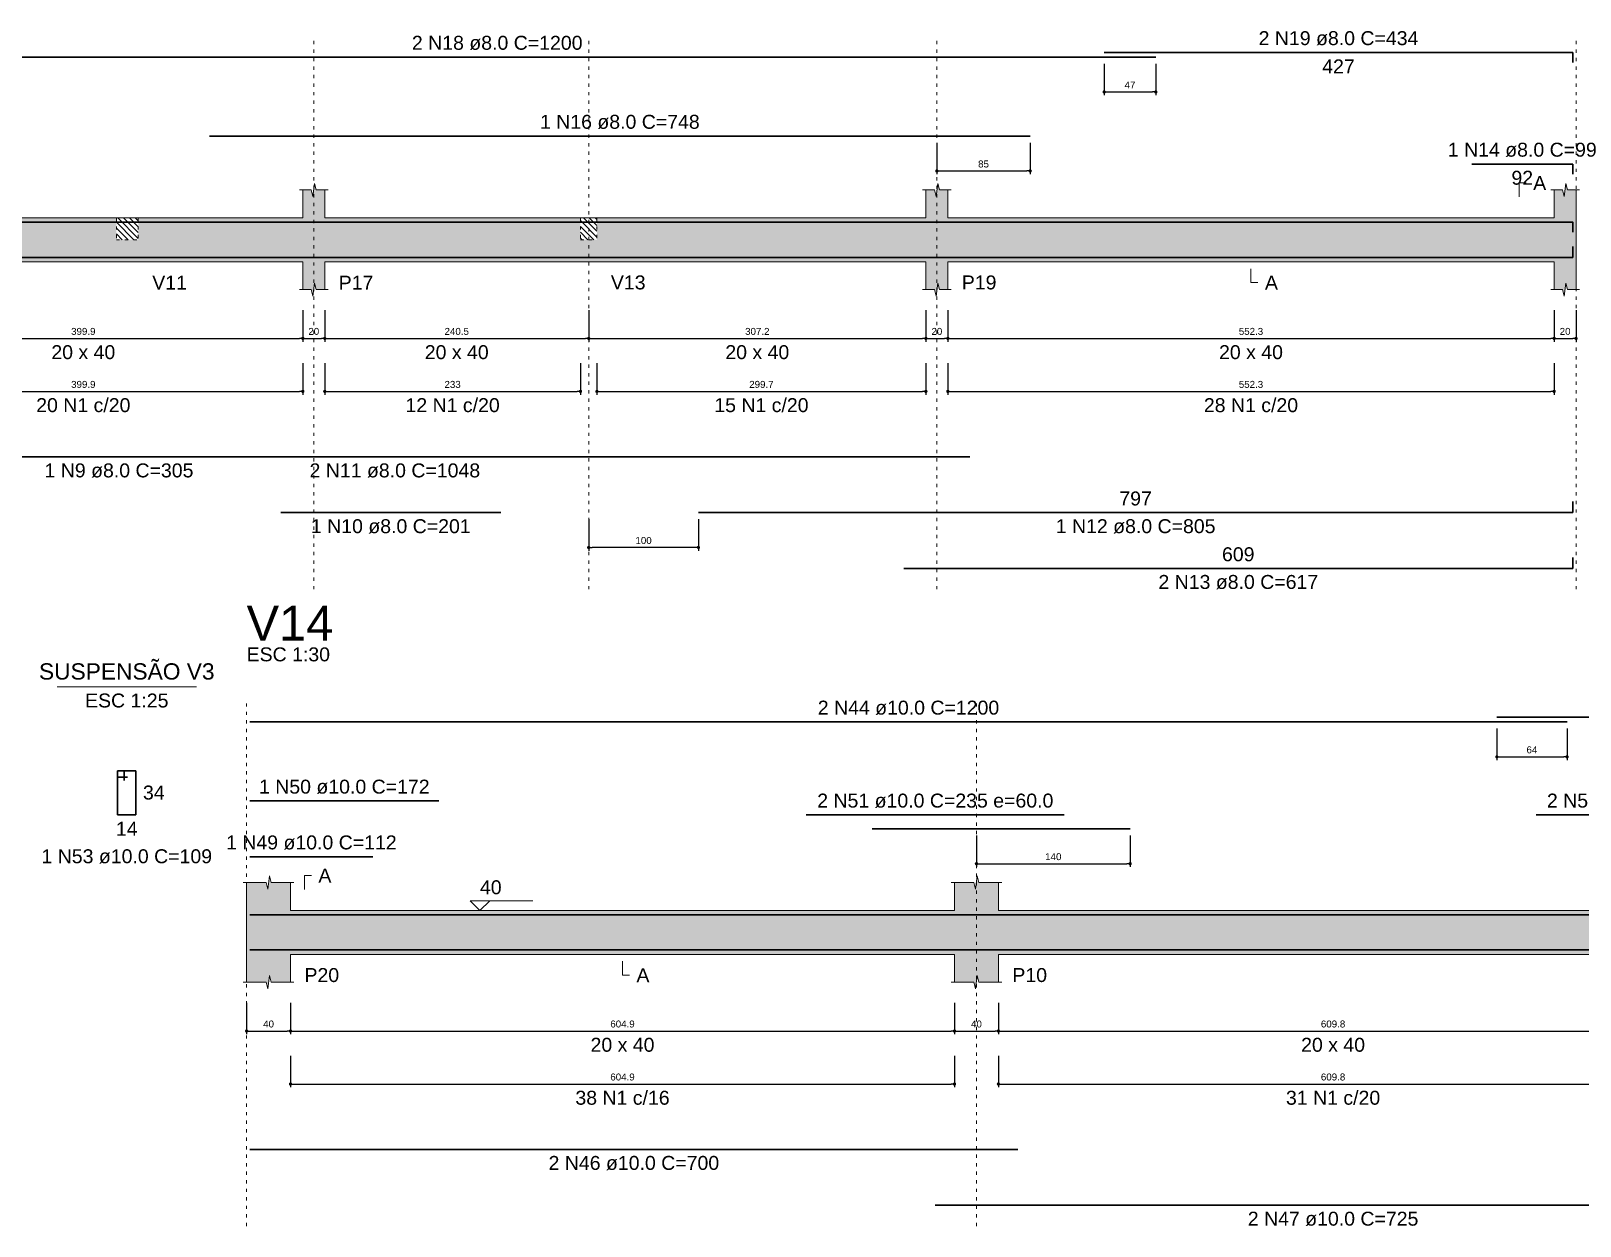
# Model space of a CAD drawing. Header units: millimetres. Extents: x 180 to 11148, y -1598 to 1045.
# Drawn here: x 1538.06 to 1585.1, y 5.5 to 41.81 of the extents above; entities that cross this region are included whole.
import ezdxf

# ---------------------------------------------------------------- set-up
doc = ezdxf.new("R2010")
doc.units = ezdxf.units.MM
doc.header["$MEASUREMENT"] = 0
doc.linetypes.add('DOT2', pattern=[3.175, 0, -3.175])
for name, color, linetype, lineweight in [('Descrição da armadura', 7, 'Continuous', 5), ('DT-Barras na forma', 2, 'Continuous', 30), ('DT-Barras rebatidas', 2, 'Continuous', 30), ('DT-Cotas', 9, 'Continuous', 5), ('DT-Forma', 5, 'Continuous', 5), ('DT-Hachura forma vigas', 252, 'Continuous', 5), ('DT-Hachura intersecção vigas', 9, 'Continuous', 5), ('DT-Pontilhado', 9, 'DOT2', 5), ('DT-Textos', 7, 'Continuous', 5), ('DT-Título', 3, 'Continuous', 20), ('Textos armaduras', 7, 'Continuous', 5)]:
    doc.layers.add(name, color=color, linetype=linetype, lineweight=lineweight)
doc.styles.add('Arial', font='arial.ttf')
doc.dimstyles.new('UM_30.000000', dxfattribs={"dimtxt": 0.18, "dimasz": 0.1, "dimexe": 0.1, "dimexo": 0.2, "dimgap": 0, "dimtad": 1, "dimtih": 1, "dimtoh": 1, "dimdec": 1, "dimlfac": 30, "dimzin": 0, "dimdsep": 46, "dimtxsty": 'Standard', "dimcen": 0.09, "dimdle": 0.1, "dimadec": 1, "dimazin": 2, "dimtfac": 1, "dimtdec": 4, "dimtofl": 0, "dimtmove": 0, "dimatfit": 3, "dimfxl": 1, "dimtolj": 1, "dimarcsym": 0})
pattern_1 = [(135, (1363.44159, -104.45506), (-0.08838835, -0.08838835), [])]

# ---------------------------------------------------------------- blocks, each defined once
blk = doc.blocks.new('_Dot')
at = {"color": 0, "linetype": 'ByBlock', "lineweight": -2}
blk.add_line((-0.5, 0), (-1, 0), dxfattribs=at)
at = {"color": 0, "linetype": 'ByBlock', "const_width": 0.5}
blk.add_lwpolyline([(-0.25, 0, 1), (0.25, 0, 1)], format="xyb", close=True, dxfattribs=at)
blk = doc.blocks.new('*D261')
at = {"layer": 'Defpoints', "color": 0, "transparency": 16777216}
for p in [(1532.986, 33.528), (1546.318, 33.528), (1546.318, 32.469)]:
    blk.add_point(p, dxfattribs=at)
at = {"layer": 'DT-Cotas', "color": 0, "lineweight": -2, "transparency": 16777216}
for p, q in [((1532.986, 33.328), (1532.986, 32.369)), ((1546.318, 33.328), (1546.318, 32.369)), ((1533.086, 32.469), (1546.218, 32.469))]:
    blk.add_line(p, q, dxfattribs=at)
at = {"layer": 'DT-Cotas', "color": 0, "lineweight": -2, "transparency": 16777216, "xscale": 0.1000000014901161, "yscale": 0.1000000014901161, "zscale": 0.1000000014901161, "rotation": 180}
blk.add_blockref('_Dot', (1532.986, 32.469), dxfattribs=at)
at = {"layer": 'DT-Cotas', "color": 0, "lineweight": -2, "transparency": 16777216, "xscale": 0.1000000014901161, "yscale": 0.1000000014901161, "zscale": 0.1000000014901161}
blk.add_blockref('_Dot', (1546.318, 32.469), dxfattribs=at)
at = {"layer": 'DT-Cotas', "transparency": 16777216, "insert": (1539.652, 32.681), "char_height": 0.2118, "attachment_point": 5, "rotation": 0.0057, "style": 'Arial'}
blk.add_mtext('\\A1;399.9', dxfattribs=at)
blk = doc.blocks.new('*D262')
at = {"layer": 'Defpoints', "color": 0, "transparency": 16777216}
for p in [(1546.318, 33.528), (1546.984, 33.528), (1546.984, 32.469)]:
    blk.add_point(p, dxfattribs=at)
at = {"layer": 'DT-Cotas', "color": 0, "lineweight": -2, "transparency": 16777216}
for p, q in [((1546.318, 33.328), (1546.318, 32.369)), ((1546.984, 33.328), (1546.984, 32.369)), ((1546.418, 32.469), (1546.884, 32.469))]:
    blk.add_line(p, q, dxfattribs=at)
at = {"layer": 'DT-Cotas', "color": 0, "lineweight": -2, "transparency": 16777216, "xscale": 0.1000000014901161, "yscale": 0.1000000014901161, "zscale": 0.1000000014901161, "rotation": 180}
blk.add_blockref('_Dot', (1546.318, 32.469), dxfattribs=at)
at = {"layer": 'DT-Cotas', "color": 0, "lineweight": -2, "transparency": 16777216, "xscale": 0.1000000014901161, "yscale": 0.1000000014901161, "zscale": 0.1000000014901161}
blk.add_blockref('_Dot', (1546.984, 32.469), dxfattribs=at)
at = {"layer": 'DT-Cotas', "transparency": 16777216, "insert": (1546.651, 32.681), "char_height": 0.2118, "attachment_point": 5, "rotation": 0.0057, "style": 'Arial'}
blk.add_mtext('\\A1;20', dxfattribs=at)
blk = doc.blocks.new('*D263')
at = {"layer": 'Defpoints', "color": 0, "transparency": 16777216}
for p in [(1546.984, 33.528), (1555, 33.528), (1555, 32.469)]:
    blk.add_point(p, dxfattribs=at)
at = {"layer": 'DT-Cotas', "color": 0, "lineweight": -2, "transparency": 16777216}
for p, q in [((1546.984, 33.328), (1546.984, 32.369)), ((1555, 33.328), (1555, 32.369)), ((1547.084, 32.469), (1554.9, 32.469))]:
    blk.add_line(p, q, dxfattribs=at)
at = {"layer": 'DT-Cotas', "color": 0, "lineweight": -2, "transparency": 16777216, "xscale": 0.1000000014901161, "yscale": 0.1000000014901161, "zscale": 0.1000000014901161, "rotation": 180}
blk.add_blockref('_Dot', (1546.984, 32.469), dxfattribs=at)
at = {"layer": 'DT-Cotas', "color": 0, "lineweight": -2, "transparency": 16777216, "xscale": 0.1000000014901161, "yscale": 0.1000000014901161, "zscale": 0.1000000014901161}
blk.add_blockref('_Dot', (1555, 32.469), dxfattribs=at)
at = {"layer": 'DT-Cotas', "transparency": 16777216, "insert": (1550.992, 32.681), "char_height": 0.2118, "attachment_point": 5, "rotation": 0.0057, "style": 'Arial'}
blk.add_mtext('\\A1;240.5', dxfattribs=at)
blk = doc.blocks.new('*D264')
at = {"layer": 'Defpoints', "color": 0, "transparency": 16777216}
for p in [(1555, 33.528), (1565.24, 33.528), (1565.24, 32.469)]:
    blk.add_point(p, dxfattribs=at)
at = {"layer": 'DT-Cotas', "color": 0, "lineweight": -2, "transparency": 16777216}
for p, q in [((1555, 33.328), (1555, 32.369)), ((1565.24, 33.328), (1565.24, 32.369)), ((1555.1, 32.469), (1565.14, 32.469))]:
    blk.add_line(p, q, dxfattribs=at)
at = {"layer": 'DT-Cotas', "color": 0, "lineweight": -2, "transparency": 16777216, "xscale": 0.1000000014901161, "yscale": 0.1000000014901161, "zscale": 0.1000000014901161, "rotation": 180}
blk.add_blockref('_Dot', (1555, 32.469), dxfattribs=at)
at = {"layer": 'DT-Cotas', "color": 0, "lineweight": -2, "transparency": 16777216, "xscale": 0.1000000014901161, "yscale": 0.1000000014901161, "zscale": 0.1000000014901161}
blk.add_blockref('_Dot', (1565.24, 32.469), dxfattribs=at)
at = {"layer": 'DT-Cotas', "transparency": 16777216, "insert": (1560.12, 32.681), "char_height": 0.2118, "attachment_point": 5, "rotation": 0.0057, "style": 'Arial'}
blk.add_mtext('\\A1;307.2', dxfattribs=at)
blk = doc.blocks.new('*D265')
at = {"layer": 'Defpoints', "color": 0, "transparency": 16777216}
for p in [(1565.24, 33.528), (1565.907, 33.528), (1565.907, 32.469)]:
    blk.add_point(p, dxfattribs=at)
at = {"layer": 'DT-Cotas', "color": 0, "lineweight": -2, "transparency": 16777216}
for p, q in [((1565.24, 33.328), (1565.24, 32.369)), ((1565.907, 33.328), (1565.907, 32.369)), ((1565.34, 32.469), (1565.807, 32.469))]:
    blk.add_line(p, q, dxfattribs=at)
at = {"layer": 'DT-Cotas', "color": 0, "lineweight": -2, "transparency": 16777216, "xscale": 0.1000000014901161, "yscale": 0.1000000014901161, "zscale": 0.1000000014901161, "rotation": 180}
blk.add_blockref('_Dot', (1565.24, 32.469), dxfattribs=at)
at = {"layer": 'DT-Cotas', "color": 0, "lineweight": -2, "transparency": 16777216, "xscale": 0.1000000014901161, "yscale": 0.1000000014901161, "zscale": 0.1000000014901161}
blk.add_blockref('_Dot', (1565.907, 32.469), dxfattribs=at)
at = {"layer": 'DT-Cotas', "transparency": 16777216, "insert": (1565.573, 32.681), "char_height": 0.2118, "attachment_point": 5, "rotation": 0.0057, "style": 'Arial'}
blk.add_mtext('\\A1;20', dxfattribs=at)
blk = doc.blocks.new('*D266')
at = {"layer": 'Defpoints', "color": 0, "transparency": 16777216}
for p in [(1565.907, 33.528), (1584.318, 33.528), (1584.318, 32.469)]:
    blk.add_point(p, dxfattribs=at)
at = {"layer": 'DT-Cotas', "color": 0, "lineweight": -2, "transparency": 16777216}
for p, q in [((1565.907, 33.328), (1565.907, 32.369)), ((1584.318, 33.328), (1584.318, 32.369)), ((1566.007, 32.469), (1584.218, 32.469))]:
    blk.add_line(p, q, dxfattribs=at)
at = {"layer": 'DT-Cotas', "color": 0, "lineweight": -2, "transparency": 16777216, "xscale": 0.1000000014901161, "yscale": 0.1000000014901161, "zscale": 0.1000000014901161, "rotation": 180}
blk.add_blockref('_Dot', (1565.907, 32.469), dxfattribs=at)
at = {"layer": 'DT-Cotas', "color": 0, "lineweight": -2, "transparency": 16777216, "xscale": 0.1000000014901161, "yscale": 0.1000000014901161, "zscale": 0.1000000014901161}
blk.add_blockref('_Dot', (1584.318, 32.469), dxfattribs=at)
at = {"layer": 'DT-Cotas', "transparency": 16777216, "insert": (1575.112, 32.681), "char_height": 0.2118, "attachment_point": 5, "rotation": 0.0057, "style": 'Arial'}
blk.add_mtext('\\A1;552.3', dxfattribs=at)
blk = doc.blocks.new('*D267')
at = {"layer": 'Defpoints', "color": 0, "transparency": 16777216}
for p in [(1584.318, 33.528), (1584.984, 33.528), (1584.984, 32.469)]:
    blk.add_point(p, dxfattribs=at)
at = {"layer": 'DT-Cotas', "color": 0, "lineweight": -2, "transparency": 16777216}
for p, q in [((1584.318, 33.328), (1584.318, 32.369)), ((1584.984, 33.328), (1584.984, 32.369)), ((1584.418, 32.469), (1584.884, 32.469))]:
    blk.add_line(p, q, dxfattribs=at)
at = {"layer": 'DT-Cotas', "color": 0, "lineweight": -2, "transparency": 16777216, "xscale": 0.1000000014901161, "yscale": 0.1000000014901161, "zscale": 0.1000000014901161, "rotation": 180}
blk.add_blockref('_Dot', (1584.318, 32.469), dxfattribs=at)
at = {"layer": 'DT-Cotas', "color": 0, "lineweight": -2, "transparency": 16777216, "xscale": 0.1000000014901161, "yscale": 0.1000000014901161, "zscale": 0.1000000014901161}
blk.add_blockref('_Dot', (1584.984, 32.469), dxfattribs=at)
at = {"layer": 'DT-Cotas', "transparency": 16777216, "insert": (1584.651, 32.681), "char_height": 0.2118, "attachment_point": 5, "rotation": 0.0057, "style": 'Arial'}
blk.add_mtext('\\A1;20', dxfattribs=at)
blk = doc.blocks.new('*D271')
at = {"layer": 'Defpoints', "color": 0, "transparency": 16777216}
for p in [(1532.986, 31.919), (1546.318, 31.919), (1546.318, 30.86)]:
    blk.add_point(p, dxfattribs=at)
at = {"layer": 'DT-Cotas', "color": 0, "lineweight": -2, "transparency": 16777216}
for p, q in [((1532.986, 31.719), (1532.986, 30.76)), ((1546.318, 31.719), (1546.318, 30.76)), ((1533.086, 30.86), (1546.218, 30.86))]:
    blk.add_line(p, q, dxfattribs=at)
at = {"layer": 'DT-Cotas', "color": 0, "lineweight": -2, "transparency": 16777216, "xscale": 0.1000000014901161, "yscale": 0.1000000014901161, "zscale": 0.1000000014901161, "rotation": 180}
blk.add_blockref('_Dot', (1532.986, 30.86), dxfattribs=at)
at = {"layer": 'DT-Cotas', "color": 0, "lineweight": -2, "transparency": 16777216, "xscale": 0.1000000014901161, "yscale": 0.1000000014901161, "zscale": 0.1000000014901161}
blk.add_blockref('_Dot', (1546.318, 30.86), dxfattribs=at)
at = {"layer": 'DT-Cotas', "transparency": 16777216, "insert": (1539.652, 31.071), "char_height": 0.2118, "attachment_point": 5, "rotation": 0.0057, "style": 'Arial'}
blk.add_mtext('\\A1;399.9', dxfattribs=at)
blk = doc.blocks.new('*D272')
at = {"layer": 'Defpoints', "color": 0, "transparency": 16777216}
for p in [(1546.984, 31.919), (1554.75, 31.919), (1554.75, 30.86)]:
    blk.add_point(p, dxfattribs=at)
at = {"layer": 'DT-Cotas', "color": 0, "lineweight": -2, "transparency": 16777216}
for p, q in [((1546.984, 31.719), (1546.984, 30.76)), ((1554.75, 31.719), (1554.75, 30.76)), ((1547.084, 30.86), (1554.65, 30.86))]:
    blk.add_line(p, q, dxfattribs=at)
at = {"layer": 'DT-Cotas', "color": 0, "lineweight": -2, "transparency": 16777216, "xscale": 0.1000000014901161, "yscale": 0.1000000014901161, "zscale": 0.1000000014901161, "rotation": 180}
blk.add_blockref('_Dot', (1546.984, 30.86), dxfattribs=at)
at = {"layer": 'DT-Cotas', "color": 0, "lineweight": -2, "transparency": 16777216, "xscale": 0.1000000014901161, "yscale": 0.1000000014901161, "zscale": 0.1000000014901161}
blk.add_blockref('_Dot', (1554.75, 30.86), dxfattribs=at)
at = {"layer": 'DT-Cotas', "transparency": 16777216, "insert": (1550.867, 31.071), "char_height": 0.2118, "attachment_point": 5, "rotation": 0.0057, "style": 'Arial'}
blk.add_mtext('\\A1;233', dxfattribs=at)
blk = doc.blocks.new('*D273')
at = {"layer": 'Defpoints', "color": 0, "transparency": 16777216}
for p in [(1555.25, 31.919), (1565.24, 31.919), (1565.24, 30.86)]:
    blk.add_point(p, dxfattribs=at)
at = {"layer": 'DT-Cotas', "color": 0, "lineweight": -2, "transparency": 16777216}
for p, q in [((1555.25, 31.719), (1555.25, 30.76)), ((1565.24, 31.719), (1565.24, 30.76)), ((1555.35, 30.86), (1565.14, 30.86))]:
    blk.add_line(p, q, dxfattribs=at)
at = {"layer": 'DT-Cotas', "color": 0, "lineweight": -2, "transparency": 16777216, "xscale": 0.1000000014901161, "yscale": 0.1000000014901161, "zscale": 0.1000000014901161, "rotation": 180}
blk.add_blockref('_Dot', (1555.25, 30.86), dxfattribs=at)
at = {"layer": 'DT-Cotas', "color": 0, "lineweight": -2, "transparency": 16777216, "xscale": 0.1000000014901161, "yscale": 0.1000000014901161, "zscale": 0.1000000014901161}
blk.add_blockref('_Dot', (1565.24, 30.86), dxfattribs=at)
at = {"layer": 'DT-Cotas', "transparency": 16777216, "insert": (1560.245, 31.071), "char_height": 0.2118, "attachment_point": 5, "rotation": 0.0057, "style": 'Arial'}
blk.add_mtext('\\A1;299.7', dxfattribs=at)
blk = doc.blocks.new('*D274')
at = {"layer": 'Defpoints', "color": 0, "transparency": 16777216}
for p in [(1565.907, 31.919), (1584.318, 31.919), (1584.318, 30.86)]:
    blk.add_point(p, dxfattribs=at)
at = {"layer": 'DT-Cotas', "color": 0, "lineweight": -2, "transparency": 16777216}
for p, q in [((1565.907, 31.719), (1565.907, 30.76)), ((1584.318, 31.719), (1584.318, 30.76)), ((1566.007, 30.86), (1584.218, 30.86))]:
    blk.add_line(p, q, dxfattribs=at)
at = {"layer": 'DT-Cotas', "color": 0, "lineweight": -2, "transparency": 16777216, "xscale": 0.1000000014901161, "yscale": 0.1000000014901161, "zscale": 0.1000000014901161, "rotation": 180}
blk.add_blockref('_Dot', (1565.907, 30.86), dxfattribs=at)
at = {"layer": 'DT-Cotas', "color": 0, "lineweight": -2, "transparency": 16777216, "xscale": 0.1000000014901161, "yscale": 0.1000000014901161, "zscale": 0.1000000014901161}
blk.add_blockref('_Dot', (1584.318, 30.86), dxfattribs=at)
at = {"layer": 'DT-Cotas', "transparency": 16777216, "insert": (1575.112, 31.071), "char_height": 0.2118, "attachment_point": 5, "rotation": 0.0057, "style": 'Arial'}
blk.add_mtext('\\A1;552.3', dxfattribs=at)
blk = doc.blocks.new('*D276')
at = {"layer": 'Defpoints', "color": 0, "transparency": 16777216}
for p in [(1555, 27.177), (1558.333, 27.177), (1555, 26.118)]:
    blk.add_point(p, dxfattribs=at)
at = {"layer": 'DT-Cotas', "color": 0, "lineweight": -2, "transparency": 16777216}
for p, q in [((1555, 26.977), (1555, 26.018)), ((1558.333, 26.977), (1558.333, 26.018)), ((1558.233, 26.118), (1555.1, 26.118))]:
    blk.add_line(p, q, dxfattribs=at)
at = {"layer": 'DT-Cotas', "color": 0, "lineweight": -2, "transparency": 16777216, "xscale": 0.1000000014901161, "yscale": 0.1000000014901161, "zscale": 0.1000000014901161, "rotation": 180}
blk.add_blockref('_Dot', (1555, 26.118), dxfattribs=at)
at = {"layer": 'DT-Cotas', "color": 0, "lineweight": -2, "transparency": 16777216, "xscale": 0.1000000014901161, "yscale": 0.1000000014901161, "zscale": 0.1000000014901161}
blk.add_blockref('_Dot', (1558.333, 26.118), dxfattribs=at)
at = {"layer": 'DT-Cotas', "transparency": 16777216, "insert": (1556.666, 26.33), "char_height": 0.2118, "attachment_point": 5, "rotation": 0.0057, "style": 'Arial'}
blk.add_mtext('\\A1;100', dxfattribs=at)
blk = doc.blocks.new('*D278')
at = {"layer": 'Defpoints', "color": 0, "transparency": 16777216}
for p in [(1565.573, 38.615), (1568.407, 38.615), (1568.407, 37.556)]:
    blk.add_point(p, dxfattribs=at)
at = {"layer": 'DT-Cotas', "color": 0, "lineweight": -2, "transparency": 16777216}
for p, q in [((1565.573, 38.415), (1565.573, 37.456)), ((1568.407, 38.415), (1568.407, 37.456)), ((1565.673, 37.556), (1568.307, 37.556))]:
    blk.add_line(p, q, dxfattribs=at)
at = {"layer": 'DT-Cotas', "color": 0, "lineweight": -2, "transparency": 16777216, "xscale": 0.1000000014901161, "yscale": 0.1000000014901161, "zscale": 0.1000000014901161, "rotation": 180}
blk.add_blockref('_Dot', (1565.573, 37.556), dxfattribs=at)
at = {"layer": 'DT-Cotas', "color": 0, "lineweight": -2, "transparency": 16777216, "xscale": 0.1000000014901161, "yscale": 0.1000000014901161, "zscale": 0.1000000014901161}
blk.add_blockref('_Dot', (1568.407, 37.556), dxfattribs=at)
at = {"layer": 'DT-Cotas', "transparency": 16777216, "insert": (1566.99, 37.767), "char_height": 0.2118, "attachment_point": 5, "rotation": 0.0057, "style": 'Arial'}
blk.add_mtext('\\A1;85', dxfattribs=at)
blk = doc.blocks.new('*D280')
at = {"layer": 'Defpoints', "color": 0, "transparency": 16777216}
for p in [(1570.655, 41.015), (1572.222, 41.015), (1572.222, 39.956)]:
    blk.add_point(p, dxfattribs=at)
at = {"layer": 'DT-Cotas', "color": 0, "lineweight": -2, "transparency": 16777216}
for p, q in [((1570.655, 40.815), (1570.655, 39.856)), ((1572.222, 40.815), (1572.222, 39.856)), ((1570.755, 39.956), (1572.122, 39.956))]:
    blk.add_line(p, q, dxfattribs=at)
at = {"layer": 'DT-Cotas', "color": 0, "lineweight": -2, "transparency": 16777216, "xscale": 0.1000000014901161, "yscale": 0.1000000014901161, "zscale": 0.1000000014901161, "rotation": 180}
blk.add_blockref('_Dot', (1570.655, 39.956), dxfattribs=at)
at = {"layer": 'DT-Cotas', "color": 0, "lineweight": -2, "transparency": 16777216, "xscale": 0.1000000014901161, "yscale": 0.1000000014901161, "zscale": 0.1000000014901161}
blk.add_blockref('_Dot', (1572.222, 39.956), dxfattribs=at)
at = {"layer": 'DT-Cotas', "transparency": 16777216, "insert": (1571.438, 40.168), "char_height": 0.2118, "attachment_point": 5, "rotation": 0.0057, "style": 'Arial'}
blk.add_mtext('\\A1;47', dxfattribs=at)
blk = doc.blocks.new('*D334')
at = {"layer": 'Defpoints', "color": 0, "transparency": 16777216}
for p in [(1544.611, 12.487), (1545.944, 12.487), (1545.944, 11.428)]:
    blk.add_point(p, dxfattribs=at)
at = {"layer": 'DT-Cotas', "color": 0, "lineweight": -2, "transparency": 16777216}
for p, q in [((1544.611, 12.287), (1544.611, 11.328)), ((1545.944, 12.287), (1545.944, 11.328)), ((1544.711, 11.428), (1545.844, 11.428))]:
    blk.add_line(p, q, dxfattribs=at)
at = {"layer": 'DT-Cotas', "color": 0, "lineweight": -2, "transparency": 16777216, "xscale": 0.1000000014901161, "yscale": 0.1000000014901161, "zscale": 0.1000000014901161, "rotation": 180}
blk.add_blockref('_Dot', (1544.611, 11.428), dxfattribs=at)
at = {"layer": 'DT-Cotas', "color": 0, "lineweight": -2, "transparency": 16777216, "xscale": 0.1000000014901161, "yscale": 0.1000000014901161, "zscale": 0.1000000014901161}
blk.add_blockref('_Dot', (1545.944, 11.428), dxfattribs=at)
at = {"layer": 'DT-Cotas', "transparency": 16777216, "insert": (1545.278, 11.64), "char_height": 0.2118, "attachment_point": 5, "rotation": 0.0057, "style": 'Arial'}
blk.add_mtext('\\A1;40', dxfattribs=at)
blk = doc.blocks.new('*D335')
at = {"layer": 'Defpoints', "color": 0, "transparency": 16777216}
for p in [(1545.944, 12.487), (1566.109, 12.487), (1566.109, 11.428)]:
    blk.add_point(p, dxfattribs=at)
at = {"layer": 'DT-Cotas', "color": 0, "lineweight": -2, "transparency": 16777216}
for p, q in [((1545.944, 12.287), (1545.944, 11.328)), ((1566.109, 12.287), (1566.109, 11.328)), ((1546.044, 11.428), (1566.009, 11.428))]:
    blk.add_line(p, q, dxfattribs=at)
at = {"layer": 'DT-Cotas', "color": 0, "lineweight": -2, "transparency": 16777216, "xscale": 0.1000000014901161, "yscale": 0.1000000014901161, "zscale": 0.1000000014901161, "rotation": 180}
blk.add_blockref('_Dot', (1545.944, 11.428), dxfattribs=at)
at = {"layer": 'DT-Cotas', "color": 0, "lineweight": -2, "transparency": 16777216, "xscale": 0.1000000014901161, "yscale": 0.1000000014901161, "zscale": 0.1000000014901161}
blk.add_blockref('_Dot', (1566.109, 11.428), dxfattribs=at)
at = {"layer": 'DT-Cotas', "transparency": 16777216, "insert": (1556.026, 11.64), "char_height": 0.2118, "attachment_point": 5, "rotation": 0.0057, "style": 'Arial'}
blk.add_mtext('\\A1;604.9', dxfattribs=at)
blk = doc.blocks.new('*D336')
at = {"layer": 'Defpoints', "color": 0, "transparency": 16777216}
for p in [(1566.109, 12.487), (1567.442, 12.487), (1567.442, 11.428)]:
    blk.add_point(p, dxfattribs=at)
at = {"layer": 'DT-Cotas', "color": 0, "lineweight": -2, "transparency": 16777216}
for p, q in [((1566.109, 12.287), (1566.109, 11.328)), ((1567.442, 12.287), (1567.442, 11.328)), ((1566.209, 11.428), (1567.342, 11.428))]:
    blk.add_line(p, q, dxfattribs=at)
at = {"layer": 'DT-Cotas', "color": 0, "lineweight": -2, "transparency": 16777216, "xscale": 0.1000000014901161, "yscale": 0.1000000014901161, "zscale": 0.1000000014901161, "rotation": 180}
blk.add_blockref('_Dot', (1566.109, 11.428), dxfattribs=at)
at = {"layer": 'DT-Cotas', "color": 0, "lineweight": -2, "transparency": 16777216, "xscale": 0.1000000014901161, "yscale": 0.1000000014901161, "zscale": 0.1000000014901161}
blk.add_blockref('_Dot', (1567.442, 11.428), dxfattribs=at)
at = {"layer": 'DT-Cotas', "transparency": 16777216, "insert": (1566.775, 11.64), "char_height": 0.2118, "attachment_point": 5, "rotation": 0.0057, "style": 'Arial'}
blk.add_mtext('\\A1;40', dxfattribs=at)
blk = doc.blocks.new('*D337')
at = {"layer": 'Defpoints', "color": 0, "transparency": 16777216}
for p in [(1567.442, 12.487), (1587.769, 12.487), (1587.769, 11.428)]:
    blk.add_point(p, dxfattribs=at)
at = {"layer": 'DT-Cotas', "color": 0, "lineweight": -2, "transparency": 16777216}
for p, q in [((1567.442, 12.287), (1567.442, 11.328)), ((1587.769, 12.287), (1587.769, 11.328)), ((1567.542, 11.428), (1587.669, 11.428))]:
    blk.add_line(p, q, dxfattribs=at)
at = {"layer": 'DT-Cotas', "color": 0, "lineweight": -2, "transparency": 16777216, "xscale": 0.1000000014901161, "yscale": 0.1000000014901161, "zscale": 0.1000000014901161, "rotation": 180}
blk.add_blockref('_Dot', (1567.442, 11.428), dxfattribs=at)
at = {"layer": 'DT-Cotas', "color": 0, "lineweight": -2, "transparency": 16777216, "xscale": 0.1000000014901161, "yscale": 0.1000000014901161, "zscale": 0.1000000014901161}
blk.add_blockref('_Dot', (1587.769, 11.428), dxfattribs=at)
at = {"layer": 'DT-Cotas', "transparency": 16777216, "insert": (1577.605, 11.64), "char_height": 0.2118, "attachment_point": 5, "rotation": 0.0057, "style": 'Arial'}
blk.add_mtext('\\A1;609.8', dxfattribs=at)
blk = doc.blocks.new('*D341')
at = {"layer": 'Defpoints', "color": 0, "transparency": 16777216}
for p in [(1545.944, 10.877), (1566.109, 10.877), (1566.109, 9.818)]:
    blk.add_point(p, dxfattribs=at)
at = {"layer": 'DT-Cotas', "color": 0, "lineweight": -2, "transparency": 16777216}
for p, q in [((1545.944, 10.677), (1545.944, 9.718)), ((1566.109, 10.677), (1566.109, 9.718)), ((1546.044, 9.818), (1566.009, 9.818))]:
    blk.add_line(p, q, dxfattribs=at)
at = {"layer": 'DT-Cotas', "color": 0, "lineweight": -2, "transparency": 16777216, "xscale": 0.1000000014901161, "yscale": 0.1000000014901161, "zscale": 0.1000000014901161, "rotation": 180}
blk.add_blockref('_Dot', (1545.944, 9.818), dxfattribs=at)
at = {"layer": 'DT-Cotas', "color": 0, "lineweight": -2, "transparency": 16777216, "xscale": 0.1000000014901161, "yscale": 0.1000000014901161, "zscale": 0.1000000014901161}
blk.add_blockref('_Dot', (1566.109, 9.818), dxfattribs=at)
at = {"layer": 'DT-Cotas', "transparency": 16777216, "insert": (1556.026, 10.03), "char_height": 0.2118, "attachment_point": 5, "rotation": 0.0057, "style": 'Arial'}
blk.add_mtext('\\A1;604.9', dxfattribs=at)
blk = doc.blocks.new('*D342')
at = {"layer": 'Defpoints', "color": 0, "transparency": 16777216}
for p in [(1567.442, 10.877), (1587.769, 10.877), (1587.769, 9.818)]:
    blk.add_point(p, dxfattribs=at)
at = {"layer": 'DT-Cotas', "color": 0, "lineweight": -2, "transparency": 16777216}
for p, q in [((1567.442, 10.677), (1567.442, 9.718)), ((1587.769, 10.677), (1587.769, 9.718)), ((1567.542, 9.818), (1587.669, 9.818))]:
    blk.add_line(p, q, dxfattribs=at)
at = {"layer": 'DT-Cotas', "color": 0, "lineweight": -2, "transparency": 16777216, "xscale": 0.1000000014901161, "yscale": 0.1000000014901161, "zscale": 0.1000000014901161, "rotation": 180}
blk.add_blockref('_Dot', (1567.442, 9.818), dxfattribs=at)
at = {"layer": 'DT-Cotas', "color": 0, "lineweight": -2, "transparency": 16777216, "xscale": 0.1000000014901161, "yscale": 0.1000000014901161, "zscale": 0.1000000014901161}
blk.add_blockref('_Dot', (1587.769, 9.818), dxfattribs=at)
at = {"layer": 'DT-Cotas', "transparency": 16777216, "insert": (1577.605, 10.03), "char_height": 0.2118, "attachment_point": 5, "rotation": 0.0057, "style": 'Arial'}
blk.add_mtext('\\A1;609.8', dxfattribs=at)
blk = doc.blocks.new('*D344')
at = {"layer": 'Defpoints', "color": 0, "transparency": 16777216}
for p in [(1566.775, 17.57), (1571.442, 17.57), (1571.442, 16.511)]:
    blk.add_point(p, dxfattribs=at)
at = {"layer": 'DT-Cotas', "color": 0, "lineweight": -2, "transparency": 16777216}
for p, q in [((1566.775, 17.37), (1566.775, 16.411)), ((1571.442, 17.37), (1571.442, 16.411)), ((1566.875, 16.511), (1571.342, 16.511))]:
    blk.add_line(p, q, dxfattribs=at)
at = {"layer": 'DT-Cotas', "color": 0, "lineweight": -2, "transparency": 16777216, "xscale": 0.1000000014901161, "yscale": 0.1000000014901161, "zscale": 0.1000000014901161, "rotation": 180}
blk.add_blockref('_Dot', (1566.775, 16.511), dxfattribs=at)
at = {"layer": 'DT-Cotas', "color": 0, "lineweight": -2, "transparency": 16777216, "xscale": 0.1000000014901161, "yscale": 0.1000000014901161, "zscale": 0.1000000014901161}
blk.add_blockref('_Dot', (1571.442, 16.511), dxfattribs=at)
at = {"layer": 'DT-Cotas', "transparency": 16777216, "insert": (1569.109, 16.723), "char_height": 0.2118, "attachment_point": 5, "rotation": 0.0057, "style": 'Arial'}
blk.add_mtext('\\A1;140', dxfattribs=at)
blk = doc.blocks.new('*D346')
at = {"layer": 'Defpoints', "color": 0, "transparency": 16777216}
for p in [(1582.578, 20.817), (1584.711, 20.817), (1584.711, 19.758)]:
    blk.add_point(p, dxfattribs=at)
at = {"layer": 'DT-Cotas', "color": 0, "lineweight": -2, "transparency": 16777216}
for p, q in [((1582.578, 20.617), (1582.578, 19.658)), ((1584.711, 20.617), (1584.711, 19.658)), ((1582.678, 19.758), (1584.611, 19.758))]:
    blk.add_line(p, q, dxfattribs=at)
at = {"layer": 'DT-Cotas', "color": 0, "lineweight": -2, "transparency": 16777216, "xscale": 0.1000000014901161, "yscale": 0.1000000014901161, "zscale": 0.1000000014901161, "rotation": 180}
blk.add_blockref('_Dot', (1582.578, 19.758), dxfattribs=at)
at = {"layer": 'DT-Cotas', "color": 0, "lineweight": -2, "transparency": 16777216, "xscale": 0.1000000014901161, "yscale": 0.1000000014901161, "zscale": 0.1000000014901161}
blk.add_blockref('_Dot', (1584.711, 19.758), dxfattribs=at)
at = {"layer": 'DT-Cotas', "transparency": 16777216, "insert": (1583.644, 19.97), "char_height": 0.2118, "attachment_point": 5, "rotation": 0.0057, "style": 'Arial'}
blk.add_mtext('\\A1;64', dxfattribs=at)

msp = doc.modelspace()

# ---------------------------------------------------------------- hatches: boundary and pattern name
at = {"layer": 'DT-Hachura forma vigas', "linetype": 'Continuous'}
for points in [[(1518.9066, 35.4657), (1518.4066, 35.4657), (1518.4066, 36.1323), (1513.9086, 36.1323), (1513.9086, 36.9797), (1513.6502, 36.9797), (1513.6002, 37.1797), (1513.5502, 36.7797), (1513.5002, 36.9797), (1513.2419, 36.9797), (1513.2419, 36.1323), (1494.6616, 36.1323), (1494.6616, 36.9797), (1494.4032, 36.9797), (1494.3532, 37.1797), (1494.3032, 36.7797), (1494.2532, 36.9797), (1493.9949, 36.9797), (1493.9949, 36.1323), (1493.9949, 34.799), (1493.9949, 33.9517), (1494.2532, 33.9517), (1494.3032, 33.7517), (1494.3532, 34.1517), (1494.4032, 33.9517), (1494.6616, 33.9517), (1494.6616, 34.799), (1513.2419, 34.799), (1513.2419, 33.9517), (1513.5002, 33.9517), (1513.5502, 33.7517), (1513.6002, 34.1517), (1513.6502, 33.9517), (1513.9086, 33.9517), (1513.9086, 34.799), (1518.4066, 34.799), (1518.9066, 34.799), (1526.6612, 34.799), (1527.3279, 34.799), (1532.3196, 34.799), (1532.3196, 33.9517), (1532.5779, 33.9517), (1532.6279, 33.7517), (1532.6779, 34.1517), (1532.7279, 33.9517), (1532.9862, 33.9517), (1532.9862, 34.799), (1540.6556, 34.799), (1541.3222, 34.799), (1546.3176, 34.799), (1546.3176, 33.9517), (1546.5759, 33.9517), (1546.6259, 33.7517), (1546.6759, 34.1517), (1546.7259, 33.9517), (1546.9842, 33.9517), (1546.9842, 34.799), (1554.7496, 34.799), (1555.2496, 34.799), (1565.2399, 34.799), (1565.2399, 33.9517), (1565.4982, 33.9517), (1565.5482, 33.7517), (1565.5982, 34.1517), (1565.6482, 33.9517), (1565.9066, 33.9517), (1565.9066, 34.799), (1584.3176, 34.799), (1584.3176, 33.9517), (1584.5759, 33.9517), (1584.6259, 33.7517), (1584.6759, 34.1517), (1584.7259, 33.9517), (1584.9842, 33.9517), (1584.9842, 34.799), (1584.9842, 36.1323), (1584.9842, 36.9797), (1584.7259, 36.9797), (1584.6759, 37.1797), (1584.6259, 36.7797), (1584.5759, 36.9797), (1584.3176, 36.9797), (1584.3176, 36.1323), (1565.9066, 36.1323), (1565.9066, 36.9797), (1565.6482, 36.9797), (1565.5982, 37.1797), (1565.5482, 36.7797), (1565.4982, 36.9797), (1565.2399, 36.9797), (1565.2399, 36.1323), (1555.2496, 36.1323), (1555.2496, 35.4657), (1554.7496, 35.4657), (1554.7496, 36.1323), (1546.9842, 36.1323), (1546.9842, 36.9797), (1546.7259, 36.9797), (1546.6759, 37.1797), (1546.6259, 36.7797), (1546.5759, 36.9797), (1546.3176, 36.9797), (1546.3176, 36.1323), (1541.3222, 36.1323), (1541.3222, 35.4657), (1540.6556, 35.4657), (1540.6556, 36.1323), (1532.9862, 36.1323), (1532.9862, 36.9797), (1532.7279, 36.9797), (1532.6779, 37.1797), (1532.6279, 36.7797), (1532.5779, 36.9797), (1532.3196, 36.9797), (1532.3196, 36.1323), (1527.3279, 36.1323), (1527.3279, 35.4657), (1526.6612, 35.4657), (1526.6612, 36.1323), (1518.9066, 36.1323), (1518.9066, 35.4657)], [(1610.6065, 12.9102), (1610.6065, 13.7575), (1610.6065, 15.0909), (1610.6065, 15.9382), (1610.0149, 15.9382), (1609.9649, 16.1382), (1609.9149, 15.7382), (1609.8649, 15.9382), (1609.2732, 15.9382), (1609.2732, 15.0909), (1589.1019, 15.0909), (1589.1019, 15.9382), (1588.5102, 15.9382), (1588.4602, 16.1382), (1588.4102, 15.7382), (1588.3602, 15.9382), (1587.7685, 15.9382), (1587.7685, 15.0909), (1567.4419, 15.0909), (1567.4419, 15.9382), (1566.8502, 15.9382), (1566.8002, 16.1382), (1566.7502, 15.7382), (1566.7002, 15.9382), (1566.1085, 15.9382), (1566.1085, 15.0909), (1545.9442, 15.0909), (1545.9442, 15.9382), (1545.3525, 15.9382), (1545.3025, 16.1382), (1545.2525, 15.7382), (1545.2025, 15.9382), (1544.6109, 15.9382), (1544.6109, 15.0909), (1544.6109, 13.7575), (1544.6109, 12.9102), (1545.2025, 12.9102), (1545.2525, 12.7102), (1545.3025, 13.1102), (1545.3525, 12.9102), (1545.9442, 12.9102), (1545.9442, 13.7575), (1566.1085, 13.7575), (1566.1085, 12.9102), (1566.7002, 12.9102), (1566.7502, 12.7102), (1566.8002, 13.1102), (1566.8502, 12.9102), (1567.4419, 12.9102), (1567.4419, 13.7575), (1587.7685, 13.7575), (1587.7685, 12.9102), (1588.3602, 12.9102), (1588.4102, 12.7102), (1588.4602, 13.1102), (1588.5102, 12.9102), (1589.1019, 12.9102), (1589.1019, 13.7575), (1609.2732, 13.7575), (1609.2732, 12.9102), (1609.8649, 12.9102), (1609.9149, 12.7102), (1609.9649, 13.1102), (1610.0149, 12.9102), (1610.6065, 12.9102)]]:
    msp.add_hatch(color=256, dxfattribs=at).paths.add_polyline_path(points)
at = {"layer": 'DT-Hachura intersecção vigas', "linetype": 'Continuous'}
h = msp.add_hatch(dxfattribs=at)
h.set_pattern_fill('ANSI31', color=256, angle=90, style=0)
h.set_pattern_definition(pattern_1)
h.paths.add_polyline_path([(1540.6556, 35.4657), (1541.3222, 35.4657), (1541.3222, 36.1323), (1540.6556, 36.1323), (1540.6556, 35.4657)])
h = msp.add_hatch(dxfattribs=at)
h.set_pattern_fill('ANSI31', color=256, angle=90, style=0)
h.set_pattern_definition(pattern_1)
h.paths.add_polyline_path([(1554.7496, 35.4657), (1555.2496, 35.4657), (1555.2496, 36.1323), (1554.7496, 36.1323), (1554.7496, 35.4657)])

# ---------------------------------------------------------------- linework, layer by layer
at = {"layer": 'DT-Barras na forma'}
for points in [[(1532.2216, 36.0023), (1572.2216, 36.0023)], [(1543.4842, 36.0023), (1568.4066, 36.0023)], [(1570.6549, 36.0023), (1584.8842, 36.0023), (1584.8842, 35.6957)], [(1581.8176, 36.0023), (1584.8842, 36.0023), (1584.8842, 35.6957)], [(1531.6484, 34.929), (1566.5777, 34.929)], [(1535.6529, 34.929), (1545.8176, 34.929)], [(1545.6464, 34.929), (1552.3329, 34.929)], [(1558.3329, 34.929), (1584.8842, 34.929), (1584.8842, 35.2623)], [(1564.5687, 34.929), (1584.8842, 34.929), (1584.8842, 35.2623)], [(1544.7109, 14.9575), (1548.4442, 14.9575)], [(1544.7109, 14.9575), (1550.4442, 14.9575)], [(1544.7109, 14.9575), (1584.7109, 14.9575)], [(1561.6085, 14.9575), (1569.4419, 14.9575)], [(1563.6085, 14.9575), (1571.4419, 14.9575)], [(1582.5775, 14.9575), (1610.5065, 14.9575)], [(1583.7685, 14.9575), (1591.6019, 14.9575)], [(1544.7109, 13.8909), (1568.0308, 13.8909)], [(1565.5196, 13.8909), (1589.6908, 13.8909)]]:
    msp.add_lwpolyline(points, dxfattribs=at)
at = {"layer": 'DT-Barras rebatidas'}
for p, q in [((1532.2216, 41.0149), (1572.2216, 41.0149)), ((1570.6549, 41.1561), (1584.8842, 41.1561)), ((1584.8842, 41.1561), (1584.8842, 40.8495)), ((1543.4842, 38.6145), (1568.4066, 38.6145)), ((1581.8176, 37.7673), (1584.8842, 37.7673)), ((1584.8842, 37.7673), (1584.8842, 37.4607)), ((1531.6484, 28.8715), (1566.5777, 28.8715)), ((1535.6529, 28.8715), (1545.8176, 28.8715)), ((1584.8842, 27.1771), (1584.8842, 27.5105)), ((1545.6464, 27.1771), (1552.3329, 27.1771)), ((1558.3329, 27.1771), (1584.8842, 27.1771)), ((1564.5687, 25.4827), (1584.8842, 25.4827)), ((1584.8842, 25.4827), (1584.8842, 25.8161)), ((1544.7109, 20.8173), (1584.7109, 20.8173)), ((1582.5775, 20.9585), (1610.5065, 20.9585)), ((1540.8917, 19.3369), (1540.6917, 19.3369)), ((1540.6917, 19.3369), (1540.6917, 17.9969)), ((1541.2517, 19.3369), (1540.6917, 19.3369)), ((1540.6917, 19.3369), (1540.6917, 19.1369)), ((1540.8917, 19.0369), (1540.8917, 19.3369)), ((1541.2517, 17.9969), (1541.2517, 19.3369)), ((1540.6917, 19.1369), (1540.9917, 19.1369)), ((1544.7109, 18.4169), (1550.4442, 18.4169)), ((1540.6917, 17.9969), (1541.2517, 17.9969)), ((1561.6085, 17.9933), (1569.4419, 17.9933)), ((1583.7685, 17.9933), (1591.6019, 17.9933)), ((1544.7109, 16.7225), (1548.4442, 16.7225)), ((1544.7109, 7.8334), (1568.0308, 7.8334)), ((1565.5196, 6.139), (1589.6908, 6.139))]:
    msp.add_line(p, q, dxfattribs=at)
msp.add_lwpolyline([(1563.6085, 17.5697), (1571.4419, 17.5697)], dxfattribs=at)
at = {"layer": 'DT-Forma'}
for p, q in [((1546.6259, 36.7795), (1546.6759, 37.1795)), ((1546.6759, 37.1795), (1546.7259, 36.9795)), ((1565.5482, 36.7795), (1565.5982, 37.1795)), ((1565.5982, 37.1795), (1565.6482, 36.9795)), ((1584.6259, 36.7795), (1584.6759, 37.1795)), ((1584.6759, 37.1795), (1584.7259, 36.9795)), ((1546.2176, 36.9795), (1546.5759, 36.9795)), ((1546.3176, 36.1323), (1546.3176, 36.9795)), ((1546.5759, 36.9795), (1546.6259, 36.7795)), ((1546.7259, 36.9795), (1547.0842, 36.9795)), ((1546.9842, 36.9795), (1546.9842, 36.1323)), ((1565.1399, 36.9795), (1565.4982, 36.9795)), ((1565.2399, 36.1323), (1565.2399, 36.9795)), ((1565.4982, 36.9795), (1565.5482, 36.7795)), ((1565.6482, 36.9795), (1566.0066, 36.9795)), ((1565.9066, 36.9795), (1565.9066, 36.1323)), ((1584.2176, 36.9795), (1584.5759, 36.9795)), ((1584.3176, 36.1323), (1584.3176, 36.9795)), ((1584.5759, 36.9795), (1584.6259, 36.7795)), ((1584.7259, 36.9795), (1585.0842, 36.9795)), ((1584.9842, 36.9795), (1584.9842, 36.1323)), ((1532.9862, 36.1323), (1540.6556, 36.1323)), ((1540.6556, 36.1323), (1541.3222, 36.1323)), ((1541.3222, 36.1323), (1546.3176, 36.1323)), ((1546.9842, 36.1323), (1554.7496, 36.1323)), ((1554.7496, 36.1323), (1555.2496, 36.1323)), ((1555.2496, 36.1323), (1565.2399, 36.1323)), ((1565.9066, 36.1323), (1584.3176, 36.1323)), ((1532.9862, 34.799), (1540.6556, 34.799)), ((1540.6556, 34.799), (1541.3222, 34.799)), ((1541.3222, 34.799), (1546.3176, 34.799)), ((1546.3176, 34.799), (1546.3176, 33.9518)), ((1546.9842, 33.9518), (1546.9842, 34.799)), ((1546.9842, 34.799), (1554.7496, 34.799)), ((1554.7496, 34.799), (1555.2496, 34.799)), ((1555.2496, 34.799), (1565.2399, 34.799)), ((1565.2399, 34.799), (1565.2399, 33.9518)), ((1565.9066, 33.9518), (1565.9066, 34.799)), ((1565.9066, 34.799), (1584.3176, 34.799)), ((1584.3176, 34.799), (1584.3176, 33.9518)), ((1584.9842, 33.9518), (1584.9842, 34.799)), ((1546.2176, 33.9518), (1546.5759, 33.9518)), ((1546.5759, 33.9518), (1546.6259, 33.7518)), ((1546.6259, 33.7518), (1546.6759, 34.1518)), ((1546.6759, 34.1518), (1546.7259, 33.9518)), ((1546.7259, 33.9518), (1547.0842, 33.9518)), ((1565.1399, 33.9518), (1565.4982, 33.9518)), ((1565.4982, 33.9518), (1565.5482, 33.7518)), ((1565.5482, 33.7518), (1565.5982, 34.1518)), ((1565.5982, 34.1518), (1565.6482, 33.9518)), ((1565.6482, 33.9518), (1566.0066, 33.9518)), ((1584.2176, 33.9518), (1584.5759, 33.9518)), ((1584.5759, 33.9518), (1584.6259, 33.7518)), ((1584.6259, 33.7518), (1584.6759, 34.1518)), ((1584.6759, 34.1518), (1584.7259, 33.9518)), ((1584.7259, 33.9518), (1585.0842, 33.9518)), ((1545.2525, 15.7381), (1545.3025, 16.1381)), ((1545.3025, 16.1381), (1545.3525, 15.9381)), ((1566.7502, 15.7381), (1566.8002, 16.1381)), ((1566.8002, 16.1381), (1566.8502, 15.9381)), ((1544.5109, 15.9381), (1545.2025, 15.9381)), ((1544.6109, 15.0909), (1544.6109, 15.9381)), ((1545.2025, 15.9381), (1545.2525, 15.7381)), ((1545.3525, 15.9381), (1546.0442, 15.9381)), ((1545.9442, 15.9381), (1545.9442, 15.0909)), ((1566.0085, 15.9381), (1566.7002, 15.9381)), ((1566.1085, 15.0909), (1566.1085, 15.9381)), ((1566.7002, 15.9381), (1566.7502, 15.7381)), ((1566.8502, 15.9381), (1567.5419, 15.9381)), ((1567.4419, 15.9381), (1567.4419, 15.0909)), ((1545.9442, 15.0909), (1566.1085, 15.0909)), ((1567.4419, 15.0909), (1587.7685, 15.0909)), ((1544.6109, 13.7575), (1544.6109, 12.9103)), ((1545.9442, 12.9103), (1545.9442, 13.7575)), ((1545.9442, 13.7575), (1566.1085, 13.7575)), ((1566.1085, 13.7575), (1566.1085, 12.9103)), ((1567.4419, 12.9103), (1567.4419, 13.7575)), ((1567.4419, 13.7575), (1587.7685, 13.7575)), ((1544.5109, 12.9103), (1545.2025, 12.9103)), ((1545.2025, 12.9103), (1545.2525, 12.7103)), ((1545.2525, 12.7103), (1545.3025, 13.1103)), ((1545.3025, 13.1103), (1545.3525, 12.9103)), ((1545.3525, 12.9103), (1546.0442, 12.9103)), ((1566.0085, 12.9103), (1566.7002, 12.9103)), ((1566.7002, 12.9103), (1566.7502, 12.7103)), ((1566.7502, 12.7103), (1566.8002, 13.1103)), ((1566.8002, 13.1103), (1566.8502, 12.9103)), ((1566.8502, 12.9103), (1567.5419, 12.9103))]:
    msp.add_line(p, q, dxfattribs=at)
at = {"layer": 'DT-Forma', "linetype": 'Continuous'}
for p, q in [((1584.9842, 36.1323), (1584.9842, 34.799)), ((1544.6109, 13.7575), (1544.6109, 15.0909))]:
    msp.add_line(p, q, dxfattribs=at)
at = {"layer": 'DT-Pontilhado', "ltscale": 0.05}
for p, q in [((1546.6509, 24.8473), (1546.6509, 41.5797)), ((1554.9996, 24.8473), (1554.9996, 41.5797)), ((1565.5732, 24.8473), (1565.5732, 41.5797)), ((1584.9842, 24.8473), (1584.9842, 41.5797)), ((1540.6556, 36.1323), (1540.6556, 35.4657)), ((1541.3222, 36.1323), (1541.3222, 35.4657)), ((1554.7496, 36.1323), (1554.7496, 35.4657)), ((1555.2496, 36.1323), (1555.2496, 35.4657)), ((1540.6556, 35.4657), (1541.3222, 35.4657)), ((1554.7496, 35.4657), (1555.2496, 35.4657)), ((1544.6109, 5.5036), (1544.6109, 21.3821)), ((1566.7752, 5.5036), (1566.7752, 21.3821))]:
    msp.add_line(p, q, dxfattribs=at)
at = {"layer": 'DT-Textos'}
msp.add_line((1538.8537, 21.8867), (1543.0897, 21.8867), dxfattribs=at)
for points in [[(1583.2586, 36.7677), (1583.2586, 37.1913), (1583.4704, 37.1913)], [(1575.1121, 34.5872), (1575.1121, 34.1636), (1575.3239, 34.1636)], [(1546.3678, 15.7263), (1546.3678, 16.1499), (1546.5796, 16.1499)], [(1551.9935, 15.3874), (1551.697, 15.0909), (1551.4005, 15.3874), (1553.3067, 15.3874)], [(1556.0264, 13.5457), (1556.0264, 13.1221), (1556.2382, 13.1221)]]:
    msp.add_lwpolyline(points, dxfattribs=at)

# ---------------------------------------------------------------- texts
at = {"layer": 'Descrição da armadura', "linetype": 'Continuous', "char_height": 0.4236, "attachment_point": 8, "line_spacing_factor": 0.798, "style": 'Arial'}
for s, insert, width in [('2 N18 ø8.0 C=1200', (1552.2216, 41.2267), 10.389305), ('2 N19 ø8.0 C=434', (1577.7696, 41.3679), 9.7294), ('1 N16 ø8.0 C=748', (1555.9454, 38.8263), 9.7294), ('1 N14 ø8.0 C=99', (1583.3509, 37.9791), 9.069495), ('20 N1 c/20', (1539.6519, 30.2241), 5.738683), ('12 N1 c/20', (1550.8669, 30.2241), 5.738683), ('15 N1 c/20', (1560.2447, 30.2241), 5.738683), ('28 N1 c/20', (1575.1121, 30.2241), 5.738683), ('1 N9 ø8.0 C=305', (1540.7352, 28.2361), 9.069495), ('2 N11 ø8.0 C=1048', (1549.1131, 28.2361), 10.389305), ('1 N10 ø8.0 C=201', (1548.9897, 26.5417), 9.7294), ('1 N12 ø8.0 C=805', (1571.6086, 26.5417), 9.7294), ('2 N13 ø8.0 C=617', (1574.7265, 24.8473), 9.7294), ('2 N44 ø10.0 C=1200', (1564.7109, 21.0291), 11.049211), ('1 N50 ø10.0 C=172', (1547.5775, 18.6287), 10.389305), ('2 N51 ø10.0 C=235 e=60.0', (1565.5252, 18.2051), 14.381181), ('2 N51 ø10.0 C=235 e=60.0', (1587.6852, 18.2051), 14.381181), ('1 N53 ø10.0 C=109', (1540.9717, 16.5143), 10.389305), ('1 N49 ø10.0 C=112', (1546.5775, 16.9343), 10.389305), ('38 N1 c/16', (1556.0264, 9.1826), 5.738683), ('31 N1 c/20', (1577.6052, 9.1826), 5.738683), ('2 N46 ø10.0 C=700', (1556.3709, 7.198), 10.389305), ('2 N47 ø10.0 C=725', (1577.6052, 5.5036), 10.389305)]:
    msp.add_mtext(s, dxfattribs=dict(at, insert=insert, width=width))
at = {"layer": 'DT-Textos', "line_spacing_factor": 0.798, "style": 'Arial'}
for s, insert, char_height, width, attachment_point in [('A', (1583.6822, 36.9795), 0.4236, 0.737072, 7), ('V11', (1541.7458, 33.9518), 0.4236, 1.966244, 7), ('P17', (1547.4078, 33.9518), 0.4236, 1.966244, 7), ('V13', (1555.6732, 33.9518), 0.4236, 1.966244, 7), ('P19', (1566.3302, 33.9518), 0.4236, 1.966244, 7), ('A', (1575.5357, 33.9518), 0.4236, 0.737072, 7), ('20 x 40', (1539.6519, 31.8338), 0.4236, 3.624925, 8), ('20 x 40', (1550.9919, 31.8338), 0.4236, 3.624925, 8), ('20 x 40', (1560.1197, 31.8338), 0.4236, 3.624925, 8), ('20 x 40', (1575.1121, 31.8338), 0.4236, 3.624925, 8), ('ESC 1:30', (1544.6109, 22.6529), 0.4236, 4.729993, 7), ('SUSPENSÃO V3', (1540.9717, 22.0985), 0.4942, 11.382344, 8), ('ESC 1:25', (1540.9717, 21.2513), 0.4236, 4.729993, 8), ('A', (1546.7914, 15.9381), 0.4236, 0.737072, 7), ('40', (1551.697, 15.578), 0.4236, 1.229172, 7), ('P20', (1546.3678, 12.9103), 0.4236, 1.966244, 7), ('A', (1556.45, 12.9103), 0.4236, 0.737072, 7), ('P10', (1567.8655, 12.9103), 0.4236, 1.966244, 7), ('20 x 40', (1556.0264, 10.7923), 0.4236, 3.624925, 8), ('20 x 40', (1577.6052, 10.7923), 0.4236, 3.624925, 8)]:
    msp.add_mtext(s, dxfattribs=dict(at, insert=insert, char_height=char_height, width=width, attachment_point=attachment_point))
at = {"layer": 'DT-Título', "insert": (1544.6109, 23.2883), "char_height": 1.059, "width": 5.243317, "attachment_point": 7, "line_spacing_factor": 0.798, "style": 'Arial'}
msp.add_mtext('V14', dxfattribs=at)
at = {"layer": 'Textos armaduras', "linetype": 'Continuous', "char_height": 0.4236, "attachment_point": 7, "line_spacing_factor": 0.798, "style": 'Arial'}
for s, insert, width in [('427', (1577.2746, 40.5207), 1.979715), ('92', (1583.021, 37.1319), 1.31981), ('797', (1571.1136, 27.3889), 1.979715), ('609', (1574.2316, 25.6945), 1.979715), ('34', (1541.4635, 18.4551), 1.31981), ('14', (1540.6418, 17.3615), 1.31981)]:
    msp.add_mtext(s, dxfattribs=dict(at, insert=insert, width=width))

# ---------------------------------------------------------------- dimensions: what is measured, and where the dimension line sits
at = {"layer": 'DT-Cotas'}
for base, p1, p2, picture, middle in [((1572.2216, 39.9559), (1570.6549, 41.0149), (1572.2216, 41.0149), '*D280', (1571.4382, 40.1677)), ((1568.4066, 37.5555), (1565.5732, 38.6145), (1568.4066, 38.6145), '*D278', (1566.9899, 37.7673)), ((1546.3176, 32.4692), (1532.9862, 33.5282), (1546.3176, 33.5282), '*D261', (1539.6519, 32.681)), ((1546.9842, 32.4692), (1546.3176, 33.5282), (1546.9842, 33.5282), '*D262', (1546.6509, 32.681)), ((1554.9996, 32.4692), (1546.9842, 33.5282), (1554.9996, 33.5282), '*D263', (1550.9919, 32.681)), ((1565.2399, 32.4692), (1554.9996, 33.5282), (1565.2399, 33.5282), '*D264', (1560.1197, 32.681)), ((1565.9066, 32.4692), (1565.2399, 33.5282), (1565.9066, 33.5282), '*D265', (1565.5732, 32.681)), ((1584.3176, 32.4692), (1565.9066, 33.5282), (1584.3176, 33.5282), '*D266', (1575.1121, 32.681)), ((1584.9842, 32.4692), (1584.3176, 33.5282), (1584.9842, 33.5282), '*D267', (1584.6509, 32.681)), ((1546.3176, 30.8595), (1532.9862, 31.9185), (1546.3176, 31.9185), '*D271', (1539.6519, 31.0713)), ((1554.7496, 30.8595), (1546.9842, 31.9185), (1554.7496, 31.9185), '*D272', (1550.8669, 31.0713)), ((1565.2399, 30.8595), (1555.2496, 31.9185), (1565.2399, 31.9185), '*D273', (1560.2447, 31.0713)), ((1584.3176, 30.8595), (1565.9066, 31.9185), (1584.3176, 31.9185), '*D274', (1575.1121, 31.0713)), ((1554.9996, 26.1181), (1558.3329, 27.1771), (1554.9996, 27.1771), '*D276', (1556.6662, 26.3299)), ((1584.7109, 19.7583), (1582.5775, 20.8173), (1584.7109, 20.8173), '*D346', (1583.6442, 19.9701)), ((1571.4419, 16.5107), (1566.7752, 17.5697), (1571.4419, 17.5697), '*D344', (1569.1085, 16.7225)), ((1545.9442, 11.4277), (1544.6109, 12.4867), (1545.9442, 12.4867), '*D334', (1545.2775, 11.6395)), ((1566.1085, 11.4277), (1545.9442, 12.4867), (1566.1085, 12.4867), '*D335', (1556.0264, 11.6395)), ((1567.4419, 11.4277), (1566.1085, 12.4867), (1567.4419, 12.4867), '*D336', (1566.7752, 11.6395)), ((1587.7685, 11.4277), (1567.4419, 12.4867), (1587.7685, 12.4867), '*D337', (1577.6052, 11.6395)), ((1566.1085, 9.818), (1545.9442, 10.877), (1566.1085, 10.877), '*D341', (1556.0264, 10.0298)), ((1587.7685, 9.818), (1567.4419, 10.877), (1587.7685, 10.877), '*D342', (1577.6052, 10.0298))]:
    dim = msp.add_linear_dim(base=base, p1=p1, p2=p2, dimstyle='UM_30.000000', override={"dimtxt": 0.2118, "dimasz": 0.1, "dimexe": 0.1, "dimexo": 0.2, "dimtad": 1, "dimtih": 0, "dimtoh": 0, "dimdec": 1, "dimlfac": 30, "dimzin": 8, "dimtxsty": 'Arial', "dimblk": 'Dot', "dimblk1": 'Dot', "dimblk2": 'Dot', "dimsah": 1, "dimdle": 0.1, "dimse1": 0, "dimse2": 0, "dimclrt": 256, "dimadec": 1, "dimazin": 3, "dimtmove": 2, "dimldrblk": 'Dot'}, dxfattribs=at)
    dim.commit()
    dim.dimension.update_dxf_attribs({"geometry": picture, "text_midpoint": middle, "dimtype": 160, "text_rotation": 0.00573})

doc.saveas('drawing.dxf')
